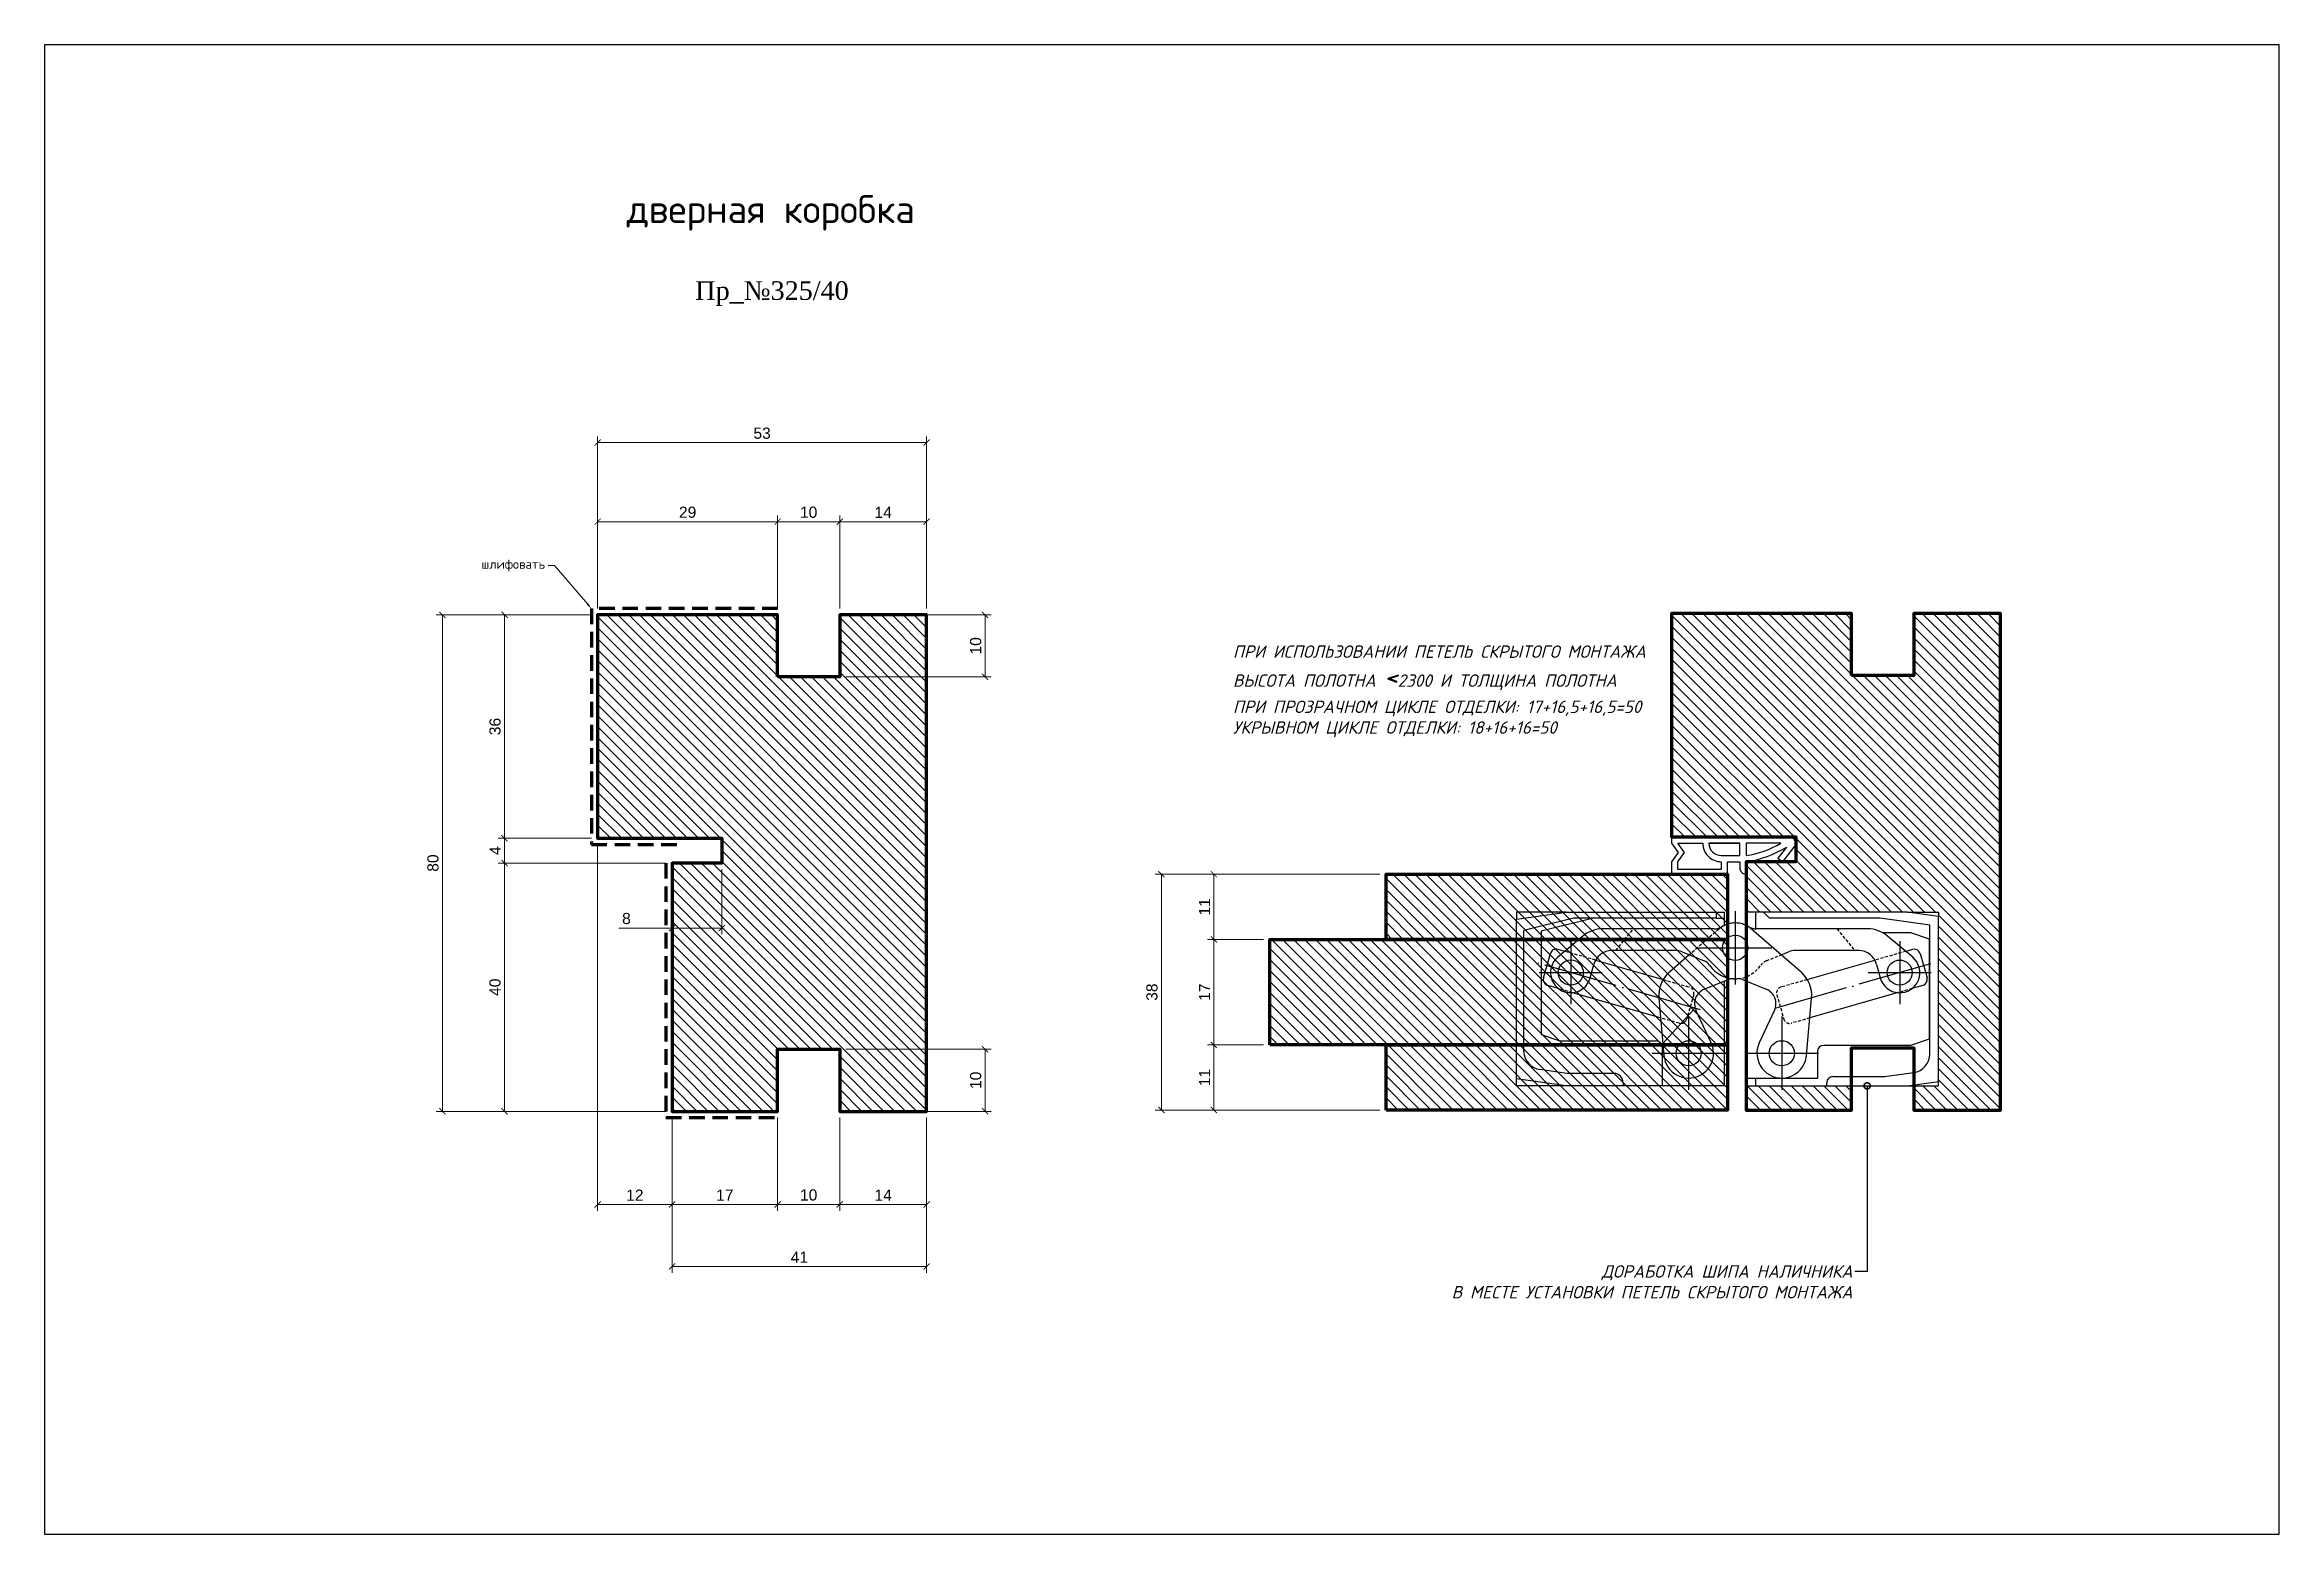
# Model space of a CAD drawing. Header units: millimetres. Extents: x 163 to 523, y -4743 to -4503.
import ezdxf
from ezdxf import colors
from ezdxf.entities.mleader import LeaderData, LeaderLine
from ezdxf.math import Vec2, Vec3

# ---------------------------------------------------------------- set-up
doc = ezdxf.new("R2010")
doc.units = ezdxf.units.MM
for name, pattern in [('DASHED', [0.75, 0.5, -0.25]), ('DOT_CENTER', [14, 12, -1, 0, -1]), ('HIDDEN', [0.375, 0.25, -0.125])]:
    doc.linetypes.add(name, pattern=pattern)
doc.layers.add('Outside panel', color=7, linetype='Continuous', lineweight=18, true_color=0x7f5e57)
for name, color, linetype, lineweight in [('дб ФУРНИТУРА', 1, 'Continuous', 30), ('линия 50', 1, 'Continuous', 100), ('петля скрытого монтажа Tectus TE340 3D', 1, 'Continuous', 30), ('служебный слой РАЗМЕРЫ', 7, 'Continuous', 9)]:
    doc.layers.add(name, color=color, linetype=linetype, lineweight=lineweight)
doc.layers.add('размеры в модели', color=7, linetype='Continuous')
doc.styles.add('ELECT', font='times.ttf')
doc.styles.get("Standard").update_dxf_attribs({"font": 'arial.ttf'})
doc.styles.add('ЕСКД', font='isocpeui.ttf', dxfattribs={"height": 3.5})
doc.styles.add('ЕСКД профили текст', font='isocpeur.ttf')
doc.styles.add('ЕСКД штамп_текст', font='isocpeur.ttf')
doc.dimstyles.new('M_1', dxfattribs={"dimtxt": 1.8, "dimasz": 1, "dimexe": 1, "dimexo": 1, "dimgap": 0.6, "dimtad": 1, "dimdec": 0, "dimdsep": 46, "dimtxsty": 'Standard', "dimblk": 'ARCHTICK', "dimcen": -5, "dimclrd": 7, "dimclre": 7, "dimclrt": 7, "dimadec": 0, "dimazin": 0, "dimtfac": 1, "dimtdec": 0, "dimtmove": 0, "dimatfit": 3, "dimfxl": 1, "dimtolj": 1, "dimtzin": 0, "dimlwd": 5, "dimlwe": 5, "dimarcsym": 0})
pattern_1 = [(135, (-310165.9075, 88331.6662), (-0.8838834765, -0.8838834765), [])]

# ---------------------------------------------------------------- blocks, each defined once
blk = doc.blocks.new('_DotSmall')
at = {"color": 0, "linetype": 'ByBlock', "lineweight": -3, "const_width": 0.5}
blk.add_lwpolyline([(-0.0625, 0, 1), (0.0625, 0, 1)], format="xyb", close=True, dxfattribs=at)
blk = doc.blocks.new('_ArchTick')
at = {"color": 0, "linetype": 'ByBlock', "const_width": 0.15}
blk.add_lwpolyline([(-0.5, -0.5), (0.5, 0.5)], dxfattribs=at)
blk = doc.blocks.new('*D22')
at = {"layer": 'Defpoints', "color": 0, "ltscale": 1000, "transparency": 16777216}
for p in [(351.78, -4663.83), (360.79, -4663.83), (379.52, -4674.33)]:
    blk.add_point(p, dxfattribs=at)
at = {"layer": 'размеры в модели', "color": 7, "lineweight": 5, "ltscale": 1000, "transparency": 16777216}
for p, q in [((359.79, -4663.83), (350.78, -4663.83)), ((351.78, -4674.33), (351.78, -4663.83)), ((378.52, -4674.33), (350.78, -4674.33))]:
    blk.add_line(p, q, dxfattribs=at)
for p, rotation in [((351.78, -4663.83), 90), ((351.78, -4674.33), 270)]:
    blk.add_blockref('_ArchTick', p, dxfattribs=dict(at, rotation=rotation))
at = {"layer": 'размеры в модели', "color": 7, "ltscale": 1000, "transparency": 16777216, "insert": (350.28, -4669.08), "char_height": 1.8, "attachment_point": 5, "rotation": 90}
blk.add_mtext('\\A1;11', dxfattribs=at)
blk = doc.blocks.new('*D21')
at = {"layer": 'Defpoints', "color": 0, "ltscale": 1000, "transparency": 16777216}
for p in [(379.52, -4636.33), (351.78, -4646.83), (360.79, -4646.83)]:
    blk.add_point(p, dxfattribs=at)
at = {"layer": 'размеры в модели', "color": 7, "lineweight": 5, "ltscale": 1000, "transparency": 16777216}
for p, q in [((378.52, -4636.33), (350.78, -4636.33)), ((351.78, -4636.33), (351.78, -4646.83)), ((359.79, -4646.83), (350.78, -4646.83))]:
    blk.add_line(p, q, dxfattribs=at)
for p, rotation in [((351.78, -4636.33), 90), ((351.78, -4646.83), 270)]:
    blk.add_blockref('_ArchTick', p, dxfattribs=dict(at, rotation=rotation))
at = {"layer": 'размеры в модели', "color": 7, "ltscale": 1000, "transparency": 16777216, "insert": (350.28, -4641.58), "char_height": 1.8, "attachment_point": 5, "rotation": 90}
blk.add_mtext('\\A1;11', dxfattribs=at)
blk = doc.blocks.new('*D20')
at = {"layer": 'Defpoints', "color": 0, "ltscale": 1000, "transparency": 16777216}
for p in [(360.79, -4646.83), (351.78, -4663.83), (360.79, -4663.83)]:
    blk.add_point(p, dxfattribs=at)
at = {"layer": 'размеры в модели', "color": 7, "lineweight": 5, "ltscale": 1000, "transparency": 16777216}
for p, q in [((359.79, -4646.83), (350.78, -4646.83)), ((351.78, -4646.83), (351.78, -4663.83)), ((359.79, -4663.83), (350.78, -4663.83))]:
    blk.add_line(p, q, dxfattribs=at)
for p, rotation in [((351.78, -4646.83), 90), ((351.78, -4663.83), 270)]:
    blk.add_blockref('_ArchTick', p, dxfattribs=dict(at, rotation=rotation))
at = {"layer": 'размеры в модели', "color": 7, "ltscale": 1000, "transparency": 16777216, "insert": (350.28, -4655.33), "char_height": 1.8, "attachment_point": 5, "rotation": 90}
blk.add_mtext('\\A1;17', dxfattribs=at)
blk = doc.blocks.new('*D19')
at = {"layer": 'Defpoints', "color": 0, "ltscale": 1000, "transparency": 16777216}
for p in [(379.52, -4636.33), (343.33, -4674.33), (379.52, -4674.33)]:
    blk.add_point(p, dxfattribs=at)
at = {"layer": 'размеры в модели', "color": 7, "lineweight": 5, "ltscale": 1000, "transparency": 16777216}
for p, q in [((378.52, -4636.33), (342.33, -4636.33)), ((343.33, -4636.33), (343.33, -4674.33)), ((378.52, -4674.33), (342.33, -4674.33))]:
    blk.add_line(p, q, dxfattribs=at)
for p, rotation in [((343.33, -4636.33), 90), ((343.33, -4674.33), 270)]:
    blk.add_blockref('_ArchTick', p, dxfattribs=dict(at, rotation=rotation))
at = {"layer": 'размеры в модели', "color": 7, "ltscale": 1000, "transparency": 16777216, "insert": (341.81, -4655.33), "char_height": 1.8, "attachment_point": 5, "rotation": 90}
blk.add_mtext('\\A1;38', dxfattribs=at)
blk = doc.blocks.new('*D17')
at = {"layer": 'Defpoints', "color": 0, "ltscale": 1000, "transparency": 16777216}
for p in [(281.5, -4674.54), (291.5, -4674.54), (281.5, -4689.54)]:
    blk.add_point(p, dxfattribs=at)
at = {"layer": 'размеры в модели', "color": 7, "lineweight": 5, "ltscale": 1000, "transparency": 16777216}
for p, q in [((281.5, -4675.54), (281.5, -4690.54)), ((291.5, -4675.54), (291.5, -4690.54)), ((291.5, -4689.54), (281.5, -4689.54))]:
    blk.add_line(p, q, dxfattribs=at)
at = {"layer": 'размеры в модели', "color": 7, "lineweight": 5, "ltscale": 1000, "transparency": 16777216, "rotation": 180}
blk.add_blockref('_ArchTick', (281.5, -4689.54), dxfattribs=at)
at = {"layer": 'размеры в модели', "color": 7, "lineweight": 5, "ltscale": 1000, "transparency": 16777216}
blk.add_blockref('_ArchTick', (291.5, -4689.54), dxfattribs=at)
at = {"layer": 'размеры в модели', "color": 7, "ltscale": 1000, "transparency": 16777216, "insert": (286.5, -4688.02), "char_height": 1.8, "attachment_point": 5}
blk.add_mtext('\\A1;10', dxfattribs=at)
blk = doc.blocks.new('*D16')
at = {"layer": 'Defpoints', "color": 0, "ltscale": 1000, "transparency": 16777216}
for p in [(281.5, -4579.54), (281.5, -4594.54), (291.5, -4594.54)]:
    blk.add_point(p, dxfattribs=at)
at = {"layer": 'размеры в модели', "color": 7, "lineweight": 5, "ltscale": 1000, "transparency": 16777216}
for p, q in [((281.5, -4593.54), (281.5, -4578.54)), ((291.5, -4593.54), (291.5, -4578.54)), ((291.5, -4579.54), (281.5, -4579.54))]:
    blk.add_line(p, q, dxfattribs=at)
at = {"layer": 'размеры в модели', "color": 7, "lineweight": 5, "ltscale": 1000, "transparency": 16777216, "rotation": 180}
blk.add_blockref('_ArchTick', (281.5, -4579.54), dxfattribs=at)
at = {"layer": 'размеры в модели', "color": 7, "lineweight": 5, "ltscale": 1000, "transparency": 16777216}
blk.add_blockref('_ArchTick', (291.5, -4579.54), dxfattribs=at)
at = {"layer": 'размеры в модели', "color": 7, "ltscale": 1000, "transparency": 16777216, "insert": (286.5, -4578.02), "char_height": 1.8, "attachment_point": 5}
blk.add_mtext('\\A1;10', dxfattribs=at)
blk = doc.blocks.new('*D15')
at = {"layer": 'Defpoints', "color": 0, "ltscale": 1000, "transparency": 16777216}
for p in [(291.5, -4664.54), (291.5, -4674.54), (314.92, -4674.54)]:
    blk.add_point(p, dxfattribs=at)
at = {"layer": 'размеры в модели', "color": 7, "lineweight": 5, "ltscale": 1000, "transparency": 16777216}
for p, q in [((292.5, -4664.54), (315.92, -4664.54)), ((314.92, -4664.54), (314.92, -4674.54)), ((292.5, -4674.54), (315.92, -4674.54))]:
    blk.add_line(p, q, dxfattribs=at)
for p, rotation in [((314.92, -4664.54), 90), ((314.92, -4674.54), 270)]:
    blk.add_blockref('_ArchTick', p, dxfattribs=dict(at, rotation=rotation))
at = {"layer": 'размеры в модели', "color": 7, "ltscale": 1000, "transparency": 16777216, "insert": (313.41, -4669.54), "char_height": 1.8, "attachment_point": 5, "rotation": 90}
blk.add_mtext('\\A1;10', dxfattribs=at)
blk = doc.blocks.new('*D14')
at = {"layer": 'Defpoints', "color": 0, "ltscale": 1000, "transparency": 16777216}
for p in [(291.5, -4594.54), (291.5, -4604.54), (314.92, -4604.54)]:
    blk.add_point(p, dxfattribs=at)
at = {"layer": 'размеры в модели', "color": 7, "lineweight": 5, "ltscale": 1000, "transparency": 16777216}
for p, q in [((292.5, -4594.54), (315.92, -4594.54)), ((314.92, -4594.54), (314.92, -4604.54)), ((292.5, -4604.54), (315.92, -4604.54))]:
    blk.add_line(p, q, dxfattribs=at)
for p, rotation in [((314.92, -4594.54), 90), ((314.92, -4604.54), 270)]:
    blk.add_blockref('_ArchTick', p, dxfattribs=dict(at, rotation=rotation))
at = {"layer": 'размеры в модели', "color": 7, "ltscale": 1000, "transparency": 16777216, "insert": (313.41, -4599.54), "char_height": 1.8, "attachment_point": 5, "rotation": 90}
blk.add_mtext('\\A1;10', dxfattribs=at)
blk = doc.blocks.new('*D13')
at = {"layer": 'Defpoints', "color": 0, "ltscale": 1000, "transparency": 16777216}
for p in [(252.5, -4594.54), (227.5, -4674.54), (264.5, -4674.54)]:
    blk.add_point(p, dxfattribs=at)
at = {"layer": 'размеры в модели', "color": 7, "lineweight": 5, "ltscale": 1000, "transparency": 16777216}
for p, q in [((251.5, -4594.54), (226.5, -4594.54)), ((227.5, -4594.54), (227.5, -4674.54)), ((263.5, -4674.54), (226.5, -4674.54))]:
    blk.add_line(p, q, dxfattribs=at)
for p, rotation in [((227.5, -4594.54), 90), ((227.5, -4674.54), 270)]:
    blk.add_blockref('_ArchTick', p, dxfattribs=dict(at, rotation=rotation))
at = {"layer": 'размеры в модели', "color": 7, "ltscale": 1000, "transparency": 16777216, "insert": (225.98, -4634.54), "char_height": 1.8, "attachment_point": 5, "rotation": 90}
blk.add_mtext('\\A1;80', dxfattribs=at)
blk = doc.blocks.new('*D12')
at = {"layer": 'Defpoints', "color": 0, "ltscale": 1000, "transparency": 16777216}
for p in [(252.5, -4594.54), (237.5, -4630.54), (252.5, -4630.54)]:
    blk.add_point(p, dxfattribs=at)
at = {"layer": 'размеры в модели', "color": 7, "lineweight": 5, "ltscale": 1000, "transparency": 16777216}
for p, q in [((251.5, -4594.54), (236.5, -4594.54)), ((237.5, -4594.54), (237.5, -4630.54)), ((251.5, -4630.54), (236.5, -4630.54))]:
    blk.add_line(p, q, dxfattribs=at)
for p, rotation in [((237.5, -4594.54), 90), ((237.5, -4630.54), 270)]:
    blk.add_blockref('_ArchTick', p, dxfattribs=dict(at, rotation=rotation))
at = {"layer": 'размеры в модели', "color": 7, "ltscale": 1000, "transparency": 16777216, "insert": (235.98, -4612.54), "char_height": 1.8, "attachment_point": 5, "rotation": 90}
blk.add_mtext('\\A1;36', dxfattribs=at)
blk = doc.blocks.new('*D10')
at = {"layer": 'Defpoints', "color": 0, "ltscale": 1000, "transparency": 16777216}
for p in [(264.5, -4634.54), (237.5, -4674.54), (264.5, -4674.54)]:
    blk.add_point(p, dxfattribs=at)
at = {"layer": 'размеры в модели', "color": 7, "lineweight": 5, "ltscale": 1000, "transparency": 16777216}
for p, q in [((263.5, -4634.54), (236.5, -4634.54)), ((237.5, -4634.54), (237.5, -4674.54)), ((263.5, -4674.54), (236.5, -4674.54))]:
    blk.add_line(p, q, dxfattribs=at)
for p, rotation in [((237.5, -4634.54), 90), ((237.5, -4674.54), 270)]:
    blk.add_blockref('_ArchTick', p, dxfattribs=dict(at, rotation=rotation))
at = {"layer": 'размеры в модели', "color": 7, "ltscale": 1000, "transparency": 16777216, "insert": (235.98, -4654.54), "char_height": 1.8, "attachment_point": 5, "rotation": 90}
blk.add_mtext('\\A1;40', dxfattribs=at)
blk = doc.blocks.new('*D8')
at = {"layer": 'Defpoints', "color": 0, "ltscale": 1000, "transparency": 16777216}
for p in [(264.5, -4634.54), (272.5, -4634.54), (272.5, -4645)]:
    blk.add_point(p, dxfattribs=at)
at = {"layer": 'размеры в модели', "color": 7, "lineweight": 5, "ltscale": 1000, "transparency": 16777216}
for p, q in [((264.5, -4635.54), (264.5, -4646)), ((272.5, -4635.54), (272.5, -4646)), ((264.5, -4645), (255.94, -4645)), ((272.5, -4645), (264.5, -4645))]:
    blk.add_line(p, q, dxfattribs=at)
at = {"layer": 'размеры в модели', "color": 7, "lineweight": 5, "ltscale": 1000, "transparency": 16777216, "rotation": 180}
blk.add_blockref('_ArchTick', (264.5, -4645), dxfattribs=at)
at = {"layer": 'размеры в модели', "color": 7, "lineweight": 5, "ltscale": 1000, "transparency": 16777216}
blk.add_blockref('_ArchTick', (272.5, -4645), dxfattribs=at)
at = {"layer": 'размеры в модели', "color": 7, "ltscale": 1000, "transparency": 16777216, "insert": (257.14, -4643.48), "char_height": 1.8, "attachment_point": 5}
blk.add_mtext('\\A1;8', dxfattribs=at)
blk = doc.blocks.new('*D7')
at = {"layer": 'Defpoints', "color": 0, "ltscale": 1000, "transparency": 16777216}
for p in [(264.5, -4674.54), (305.5, -4674.54), (264.5, -4699.54)]:
    blk.add_point(p, dxfattribs=at)
at = {"layer": 'размеры в модели', "color": 7, "lineweight": 5, "ltscale": 1000, "transparency": 16777216}
for p, q in [((264.5, -4675.54), (264.5, -4700.54)), ((305.5, -4675.54), (305.5, -4700.54)), ((305.5, -4699.54), (264.5, -4699.54))]:
    blk.add_line(p, q, dxfattribs=at)
at = {"layer": 'размеры в модели', "color": 7, "lineweight": 5, "ltscale": 1000, "transparency": 16777216, "rotation": 180}
blk.add_blockref('_ArchTick', (264.5, -4699.54), dxfattribs=at)
at = {"layer": 'размеры в модели', "color": 7, "lineweight": 5, "ltscale": 1000, "transparency": 16777216}
blk.add_blockref('_ArchTick', (305.5, -4699.54), dxfattribs=at)
at = {"layer": 'размеры в модели', "color": 7, "ltscale": 1000, "transparency": 16777216, "insert": (285, -4698.04), "char_height": 1.8, "attachment_point": 5}
blk.add_mtext('\\A1;41', dxfattribs=at)
blk = doc.blocks.new('*D6')
at = {"layer": 'Defpoints', "color": 0, "ltscale": 1000, "transparency": 16777216}
for p in [(291.5, -4579.54), (291.5, -4594.54), (305.5, -4594.54)]:
    blk.add_point(p, dxfattribs=at)
at = {"layer": 'размеры в модели', "color": 7, "lineweight": 5, "ltscale": 1000, "transparency": 16777216}
for p, q in [((291.5, -4593.54), (291.5, -4578.54)), ((305.5, -4593.54), (305.5, -4578.54)), ((305.5, -4579.54), (291.5, -4579.54))]:
    blk.add_line(p, q, dxfattribs=at)
at = {"layer": 'размеры в модели', "color": 7, "lineweight": 5, "ltscale": 1000, "transparency": 16777216, "rotation": 180}
blk.add_blockref('_ArchTick', (291.5, -4579.54), dxfattribs=at)
at = {"layer": 'размеры в модели', "color": 7, "lineweight": 5, "ltscale": 1000, "transparency": 16777216}
blk.add_blockref('_ArchTick', (305.5, -4579.54), dxfattribs=at)
at = {"layer": 'размеры в модели', "color": 7, "ltscale": 1000, "transparency": 16777216, "insert": (298.5, -4578.04), "char_height": 1.8, "attachment_point": 5}
blk.add_mtext('\\A1;14', dxfattribs=at)
blk = doc.blocks.new('*D5')
at = {"layer": 'Defpoints', "color": 0, "ltscale": 1000, "transparency": 16777216}
for p in [(252.5, -4579.54), (252.5, -4594.54), (281.5, -4594.54)]:
    blk.add_point(p, dxfattribs=at)
at = {"layer": 'размеры в модели', "color": 7, "lineweight": 5, "ltscale": 1000, "transparency": 16777216}
for p, q in [((252.5, -4593.54), (252.5, -4578.54)), ((281.5, -4593.54), (281.5, -4578.54)), ((281.5, -4579.54), (252.5, -4579.54))]:
    blk.add_line(p, q, dxfattribs=at)
at = {"layer": 'размеры в модели', "color": 7, "lineweight": 5, "ltscale": 1000, "transparency": 16777216, "rotation": 180}
blk.add_blockref('_ArchTick', (252.5, -4579.54), dxfattribs=at)
at = {"layer": 'размеры в модели', "color": 7, "lineweight": 5, "ltscale": 1000, "transparency": 16777216}
blk.add_blockref('_ArchTick', (281.5, -4579.54), dxfattribs=at)
at = {"layer": 'размеры в модели', "color": 7, "ltscale": 1000, "transparency": 16777216, "insert": (267, -4578.02), "char_height": 1.8, "attachment_point": 5}
blk.add_mtext('\\A1;29', dxfattribs=at)
blk = doc.blocks.new('*D4')
at = {"layer": 'Defpoints', "color": 0, "ltscale": 1000, "transparency": 16777216}
for p in [(291.5, -4674.54), (305.5, -4674.54), (291.5, -4689.54)]:
    blk.add_point(p, dxfattribs=at)
at = {"layer": 'размеры в модели', "color": 7, "lineweight": 5, "ltscale": 1000, "transparency": 16777216}
for p, q in [((291.5, -4675.54), (291.5, -4690.54)), ((305.5, -4675.54), (305.5, -4690.54)), ((305.5, -4689.54), (291.5, -4689.54))]:
    blk.add_line(p, q, dxfattribs=at)
at = {"layer": 'размеры в модели', "color": 7, "lineweight": 5, "ltscale": 1000, "transparency": 16777216, "rotation": 180}
blk.add_blockref('_ArchTick', (291.5, -4689.54), dxfattribs=at)
at = {"layer": 'размеры в модели', "color": 7, "lineweight": 5, "ltscale": 1000, "transparency": 16777216}
blk.add_blockref('_ArchTick', (305.5, -4689.54), dxfattribs=at)
at = {"layer": 'размеры в модели', "color": 7, "ltscale": 1000, "transparency": 16777216, "insert": (298.5, -4688.04), "char_height": 1.8, "attachment_point": 5}
blk.add_mtext('\\A1;14', dxfattribs=at)
blk = doc.blocks.new('*D3')
at = {"layer": 'Defpoints', "color": 0, "ltscale": 1000, "transparency": 16777216}
for p in [(264.5, -4674.54), (281.5, -4674.54), (264.5, -4689.54)]:
    blk.add_point(p, dxfattribs=at)
at = {"layer": 'размеры в модели', "color": 7, "lineweight": 5, "ltscale": 1000, "transparency": 16777216}
for p, q in [((264.5, -4675.54), (264.5, -4690.54)), ((281.5, -4675.54), (281.5, -4690.54)), ((281.5, -4689.54), (264.5, -4689.54))]:
    blk.add_line(p, q, dxfattribs=at)
at = {"layer": 'размеры в модели', "color": 7, "lineweight": 5, "ltscale": 1000, "transparency": 16777216, "rotation": 180}
blk.add_blockref('_ArchTick', (264.5, -4689.54), dxfattribs=at)
at = {"layer": 'размеры в модели', "color": 7, "lineweight": 5, "ltscale": 1000, "transparency": 16777216}
blk.add_blockref('_ArchTick', (281.5, -4689.54), dxfattribs=at)
at = {"layer": 'размеры в модели', "color": 7, "ltscale": 1000, "transparency": 16777216, "insert": (273, -4688.04), "char_height": 1.8, "attachment_point": 5}
blk.add_mtext('\\A1;17', dxfattribs=at)
blk = doc.blocks.new('уплотнитель дверной')
at = {"layer": 'дб ФУРНИТУРА'}
for points in [[(11, -4), (11, -5.02, 0.414214), (12, -6.02), (12, -4, 0.106843), (18.5, -1.62), (17.13, -3.39), (17.92, -4), (19.7, -1.71, 0.668179), (19, 0), (0, 0), (0, -1), (1.08, -2.5), (0, -4), (0, -6), (9, -6), (9, -4), (11, -4)], [(1, -4), (2.08, -2.5), (1, -1), (5.01, -1, 0.414214), (8, -3.99), (8, -5.26), (1, -5.26), (1, -4)], [(17.6, -1), (12, -1), (12, -2.99, 0.097502), (17.6, -1, -2.100397)]]:
    blk.add_lwpolyline(points, format="xyb", dxfattribs=at)
blk.add_lwpolyline([(6.01, -1, 0.414214), (8, -2.99), (11, -2.99), (11, -1)], format="xyb", close=True, dxfattribs=at)
blk.add_lwpolyline([(6.01, -1), (11, -1)], dxfattribs=at)

msp = doc.modelspace()

# ---------------------------------------------------------------- hatches: boundary and pattern name
at = {"layer": 'Outside panel', "ltscale": 1000}
h = msp.add_hatch(dxfattribs=at)
h.set_pattern_fill('ANSI31', color=256, scale=10, angle=90)
h.set_pattern_definition(pattern_1)
h.paths.add_polyline_path([(252.5, -4594.54), (281.5, -4594.54), (281.5, -4604.54), (290.5, -4604.54), (291.5, -4604.54), (291.5, -4594.54), (305.5, -4594.54), (305.5, -4674.54), (291.5, -4674.54), (291.5, -4664.54), (281.5, -4664.54), (281.5, -4674.54), (264.5, -4674.54), (264.5, -4634.54), (272.5, -4634.54), (272.5, -4630.54), (252.5, -4630.54)])
h = msp.add_hatch(dxfattribs=at)
h.set_pattern_fill('ANSI31', color=256, scale=10, angle=90)
h.set_pattern_definition(pattern_1)
h.paths.add_polyline_path([(478.52, -4594.33), (464.52, -4594.33), (464.52, -4604.33), (454.52, -4604.33), (454.52, -4594.33), (425.52, -4594.33), (425.52, -4630.33), (444.52, -4630.33), (445.52, -4630.33), (445.52, -4634.33), (437.52, -4634.33), (437.52, -4642.43), (440.3, -4642.43), (463.52, -4642.43), (463.52, -4642.43), (468.52, -4642.43), (468.52, -4643.16), (468.52, -4669.73), (468.52, -4670.43), (464.52, -4670.43), (464.52, -4674.33), (478.52, -4674.33)])
h.paths.add_polyline_path([(454.52, -4670.43), (450.52, -4670.43), (437.52, -4670.43), (437.52, -4674.33), (454.52, -4674.33)], flags=17)
h = msp.add_hatch(dxfattribs=at)
h.set_pattern_fill('ANSI31', color=256, scale=10, angle=90)
h.set_pattern_definition(pattern_1)
h.paths.add_polyline_path([(434.52, -4636.33), (379.52, -4636.33), (379.52, -4646.83), (434.52, -4646.83)])
h = msp.add_hatch(dxfattribs=at)
h.set_pattern_fill('ANSI31', color=256, scale=10, angle=90)
h.set_pattern_definition(pattern_1)
h.paths.add_polyline_path([(434.52, -4646.83), (360.79, -4646.83), (360.79, -4663.83), (434.52, -4663.83)])
h = msp.add_hatch(dxfattribs=at)
h.set_pattern_fill('ANSI31', color=256, scale=10, angle=90)
h.set_pattern_definition(pattern_1)
h.paths.add_polyline_path([(434.52, -4663.83), (379.52, -4663.83), (379.52, -4674.33), (434.52, -4674.33)])

# ---------------------------------------------------------------- linework, layer by layer
at = {"color": 6, "ltscale": 1000}
msp.add_lwpolyline([(163.42, -4742.68), (523.42, -4742.68), (523.42, -4502.68), (163.42, -4502.68)], close=True, dxfattribs=at)
at = {"layer": 'линия 50', "color": 1, "linetype": 'HIDDEN', "ltscale": 10, "true_color": 0xff0909}
for points in [[(281.5, -4593.54), (251.5, -4593.54), (251.5, -4631.54), (265.5, -4631.54)], [(263.5, -4634.54), (263.5, -4675.54), (281.5, -4675.54)]]:
    msp.add_lwpolyline(points, dxfattribs=at)
at = {"layer": 'линия 50', "color": 7}
for points in [[(281.5, -4604.54), (281.5, -4594.54), (252.5, -4594.54), (252.5, -4594.54), (252.5, -4594.54), (252.5, -4630.54), (272.5, -4630.54), (272.5, -4634.54), (264.5, -4634.54), (264.5, -4674.54), (281.5, -4674.54), (281.5, -4664.54), (291.5, -4664.54), (291.5, -4674.54), (291.5, -4674.54), (305.5, -4674.54), (305.5, -4594.54), (302.5, -4594.54), (302.5, -4594.54), (291.5, -4594.54), (291.5, -4604.54), (281.5, -4604.54)], [(454.52, -4604.33), (454.52, -4594.33), (425.52, -4594.33), (425.52, -4594.33), (425.52, -4594.33), (425.52, -4630.33), (445.52, -4630.33), (445.52, -4634.33), (437.52, -4634.33), (437.52, -4674.33), (454.52, -4674.33), (454.52, -4664.33), (464.52, -4664.33), (464.52, -4674.33), (464.52, -4674.33), (478.52, -4674.33), (478.52, -4594.33), (478.52, -4594.33), (478.52, -4594.33), (464.52, -4594.33), (464.52, -4604.33), (454.52, -4604.33)]]:
    msp.add_lwpolyline(points, dxfattribs=at)
for points in [[(379.52, -4646.83), (379.52, -4636.33), (434.52, -4636.33), (434.52, -4646.83)], [(360.79, -4663.83), (360.79, -4646.83), (434.52, -4646.83), (434.52, -4663.83)], [(379.52, -4674.33), (379.52, -4663.83), (434.52, -4663.83), (434.52, -4674.33)]]:
    msp.add_lwpolyline(points, close=True, dxfattribs=at)
at = {"layer": 'петля скрытого монтажа Tectus TE340 3D', "linetype": 'Continuous'}
for p, q in [((408.52, -4642.43), (400.52, -4642.43)), ((400.52, -4642.43), (400.52, -4643.56)), ((400.52, -4643.56), (408.52, -4642.43)), ((400.52, -4669.31), (400.52, -4643.56)), ((409.72, -4643.43), (401.72, -4645.41)), ((412.92, -4643.43), (404.52, -4645.53)), ((408.52, -4642.43), (432.72, -4642.43)), ((432.72, -4643.43), (409.72, -4643.43)), ((432.72, -4642.43), (432.72, -4643.43)), ((432.72, -4642.43), (434.02, -4642.43)), ((432.72, -4643.43), (434.02, -4643.43)), ((434.02, -4643.43), (434.02, -4642.43)), ((434.02, -4644.6), (434.02, -4643.43)), ((440.3, -4642.43), (437.52, -4642.43)), ((437.52, -4642.43), (437.52, -4644.58)), ((439.02, -4642.43), (439.02, -4645.13)), ((440.3, -4642.43), (441.27, -4643.43)), ((463.52, -4642.43), (440.3, -4642.43)), ((459.12, -4643.43), (441.27, -4643.43)), ((467.12, -4644.56), (459.12, -4643.43)), ((468.52, -4643.16), (463.52, -4642.43)), ((463.52, -4642.43), (463.52, -4642.43)), ((463.52, -4642.43), (468.52, -4642.43)), ((468.52, -4642.43), (468.52, -4643.16)), ((468.52, -4669.73), (468.52, -4643.16)), ((401.72, -4664.93), (401.72, -4645.41)), ((404.52, -4645.53), (404.52, -4662.18)), ((411.23, -4646.3), (407.19, -4649.69)), ((432.39, -4645.13), (414.44, -4645.13)), ((446.37, -4652.09), (438.4, -4645.16)), ((457.11, -4645.13), (439.16, -4645.13)), ((459.46, -4645.73), (464.02, -4645.73)), ((464.36, -4649.69), (460.32, -4646.3)), ((464.02, -4645.73), (467.02, -4646.73)), ((467.02, -4646.73), (467.02, -4662.93)), ((467.12, -4665.31), (467.12, -4644.56)), ((404.88, -4653.03), (405.99, -4649.13)), ((408.3, -4648.76), (407.23, -4648.45)), ((412.41, -4653.02), (412.99, -4650.86)), ((413.27, -4650.18), (424.16, -4653.31)), ((426.08, -4648.63), (415.89, -4648.63)), ((428.37, -4649.32), (425.18, -4652.09)), ((427.2, -4648.85), (430.75, -4650.28)), ((443.18, -4649.32), (444.34, -4648.85)), ((455.66, -4648.63), (445.47, -4648.63)), ((447.38, -4653.31), (458.28, -4650.18)), ((458.55, -4650.86), (459.14, -4653.02)), ((464.32, -4648.45), (463.25, -4648.76)), ((465.55, -4649.13), (466.67, -4653.03)), ((407.3, -4654.76), (405.56, -4654.26)), ((430.78, -4654.87), (434.63, -4653.32)), ((434.02, -4670.43), (434.02, -4653.56)), ((436.92, -4653.32), (440.77, -4654.87)), ((437.52, -4669.23), (437.52, -4653.56)), ((465.99, -4654.26), (464.25, -4654.76)), ((423.76, -4659.49), (409.58, -4655.42)), ((423.48, -4656.3), (424.29, -4665.53)), ((429.3, -4657.84), (424.12, -4663.59)), ((431.9, -4663.49), (429.45, -4658.24)), ((442.1, -4658.24), (439.65, -4663.49)), ((447.26, -4665.53), (448.07, -4656.3)), ((462.02, -4655.4), (447.79, -4659.49)), ((428.09, -4659.18), (427.96, -4659.65)), ((404.52, -4662.18), (407.52, -4663.18)), ((407.52, -4663.18), (423.02, -4663.18)), ((424.02, -4664.18), (424.02, -4670.43)), ((424.29, -4665.53), (424.46, -4666.38)), ((447.09, -4666.38), (447.26, -4665.53)), ((449.02, -4664.93), (449.02, -4669.23)), ((464.02, -4663.93), (450.02, -4663.93)), ((467.02, -4662.93), (464.02, -4663.93)), ((408.67, -4668.43), (404.32, -4667.81)), ((416.22, -4668.43), (408.67, -4668.43)), ((451.52, -4668.93), (459.82, -4668.93)), ((459.82, -4668.93), (464.54, -4668.28)), ((400.52, -4670.43), (400.52, -4669.31)), ((408.52, -4670.43), (400.52, -4669.31)), ((408.52, -4670.43), (400.52, -4670.43)), ((417.72, -4670.43), (408.52, -4670.43)), ((417.72, -4669.93), (417.72, -4670.43)), ((424.02, -4670.43), (417.72, -4670.43)), ((434.02, -4670.43), (424.02, -4670.43)), ((437.52, -4670.43), (437.52, -4669.23)), ((449.02, -4669.23), (437.52, -4669.23)), ((437.52, -4670.43), (450.52, -4670.43)), ((439.02, -4669.23), (439.02, -4670.43)), ((450.52, -4670.43), (450.52, -4669.93)), ((450.52, -4670.43), (463.52, -4670.43)), ((463.52, -4670.43), (468.52, -4669.73)), ((463.52, -4670.43), (468.52, -4670.43)), ((468.52, -4670.43), (468.52, -4669.73))]:
    msp.add_line(p, q, dxfattribs=at)
at = {"layer": 'петля скрытого монтажа Tectus TE340 3D', "linetype": 'DOT_CENTER'}
for p, q in [((435.77, -4642.28), (435.77, -4654.08)), ((409.27, -4647.11), (409.27, -4657.26)), ((462.27, -4647.11), (462.27, -4657.26)), ((430.16, -4658.18), (403.85, -4650.62)), ((429.87, -4648.18), (441.67, -4648.18)), ((467.22, -4650.76), (441.16, -4658.24)), ((404.2, -4652.18), (414.35, -4652.18)), ((457.2, -4652.18), (467.35, -4652.18)), ((428.27, -4659.28), (428.27, -4671.08)), ((443.27, -4659.28), (443.27, -4671.08)), ((422.37, -4665.18), (434.17, -4665.18)), ((437.37, -4665.18), (449.17, -4665.18))]:
    msp.add_line(p, q, dxfattribs=at)
at = {"layer": 'петля скрытого монтажа Tectus TE340 3D', "linetype": 'DASHED'}
for p, q in [((416.54, -4648.63), (419.37, -4645.13)), ((433.15, -4645.16), (428.37, -4649.32)), ((452.17, -4645.13), (455.01, -4648.63)), ((413.27, -4650.18), (408.3, -4648.76)), ((440.8, -4650.28), (443.18, -4649.32)), ((463.25, -4648.76), (458.28, -4650.18)), ((409.58, -4655.42), (407.3, -4654.76)), ((424.16, -4653.31), (428.39, -4654.52)), ((447.38, -4653.31), (443.16, -4654.52)), ((464.25, -4654.76), (462.02, -4655.4)), ((429.08, -4655.76), (428.09, -4659.18)), ((442.47, -4655.76), (443.59, -4659.65)), ((426.72, -4660.34), (423.76, -4659.49)), ((447.79, -4659.49), (444.83, -4660.34))]:
    msp.add_line(p, q, dxfattribs=at)
at = {"layer": 'петля скрытого монтажа Tectus TE340 3D', "linetype": 'Continuous'}
for centre, radius in [((435.77, -4648.18), 2.03), ((409.27, -4652.18), 2.03), ((462.27, -4652.18), 2.02), ((428.27, -4665.18), 2.02), ((443.27, -4665.18), 2.03)]:
    msp.add_circle(centre, radius, dxfattribs=at)
for centre, radius, start, end in [((414.44, -4650.13), 5, 90, 129.9999), ((432.39, -4642.63), 2.5, 270, 301.3677), ((435.77, -4648.18), 4, 49, 121.3674), ((435.77, -4648.18), 4, 58.6326, 116.3087), ((439.16, -4642.63), 2.5, 238.6323, 270), ((457.11, -4650.13), 5, 50.0001, 90), ((406.95, -4649.41), 1, 73.9866, 163.9866), ((409.27, -4652.18), 3.25, 129.9774, 345), ((415.89, -4651.63), 3, 90, 165.0001), ((426.08, -4651.63), 3, 68, 89.9999), ((430, -4652.14), 2, 34.3945, 68.0002), ((435.77, -4648.18), 5, 214.3945, 273.2712), ((445.47, -4651.63), 3, 90.0001, 112), ((455.66, -4651.63), 3, 14.9999, 90), ((462.27, -4652.18), 3.25, 195, 50.0226), ((464.59, -4649.41), 1, 16.0134, 106.0134), ((405.84, -4653.3), 1, 163.9866, 253.9866), ((428.46, -4655.86), 5, 131.0001, 185), ((435.38, -4655.17), 2, 86.7288, 112), ((436.17, -4655.17), 2, 68, 93.2712), ((443.09, -4655.86), 5, 355, 48.9999), ((465.71, -4653.3), 1, 286.0134, 16.0134), ((431.72, -4657.19), 2.5, 111.9998, 205), ((439.83, -4657.19), 2.5, 335, 68.0002), ((427, -4659.37), 1, 271.2124, 343.9866), ((404.72, -4664.83), 3, 181.9678, 262.3472), ((423.02, -4664.18), 1, 0, 90), ((428.27, -4665.18), 4, 197.5, 25), ((443.27, -4665.18), 4, 155, 342.5), ((450.02, -4664.93), 1, 90, 180), ((464.12, -4665.31), 3, 277.8739, 0), ((416.22, -4669.93), 1.5, 360, 90), ((451.52, -4669.93), 1, 90, 180)]:
    msp.add_arc(centre, radius, start, end, dxfattribs=at)
at = {"layer": 'петля скрытого монтажа Tectus TE340 3D', "linetype": 'DASHED'}
for centre, radius, start, end in [((435.77, -4648.18), 4, 116.3087, 131), ((435.77, -4648.18), 5, 266.7288, 325.6055), ((441.55, -4652.14), 2, 111.9998, 145.6055), ((428.11, -4655.48), 1, 343.9866, 73.9866), ((443.43, -4655.48), 1, 106.0134, 196.0134), ((427, -4659.37), 1, 253.9866, 271.2124), ((444.55, -4659.37), 1, 196.0134, 286.0134)]:
    msp.add_arc(centre, radius, start, end, dxfattribs=at)

# ---------------------------------------------------------------- block references
at = {"layer": 'дб ФУРНИТУРА'}
msp.add_blockref('уплотнитель дверной', (425.52, -4630.33), dxfattribs=at)

# ---------------------------------------------------------------- texts
at = {"color": 7, "ltscale": 1000, "style": 'ELECT'}
msp.add_text('Пр_№325/40', height=3, dxfattribs=at).set_placement((268.24, -4543.8))
at = {"color": 7, "ltscale": 1000, "insert": (354.85, -4599.47), "char_height": 2, "attachment_point": 1, "style": 'ELECT'}
msp.add_mtext_dynamic_manual_height_columns('{\\fISOCPEUR|b0|i1|c204|p34;ПРИ ИСПОЛЬЗОВАНИИ ПЕТЕЛЬ СКРЫТОГО МОНТАЖА\\PВЫСОТА ПОЛОТНА \\H1.66667x;<\\H0.6x;2300 И ТОЛЩИНА ПОЛОТНА\\PПРИ ПРОЗРАЧНОМ ЦИКЛЕ ОТДЕЛКИ: 17+16,5+16,5=50\\PУКРЫВНОМ ЦИКЛЕ ОТДЕЛКИ: 18+16+16=50}', width=143.9679, gutter_width=15, heights=[0], dxfattribs=at)
at = {"layer": 'служебный слой РАЗМЕРЫ', "insert": (257.16, -4526.92), "char_height": 4.5, "attachment_point": 1, "style": 'ЕСКД штамп_текст'}
msp.add_mtext_dynamic_manual_height_columns('{\\fISOCPEUR|b1|i0|c204|p34;дверная коробка}', width=68.5328, gutter_width=15, heights=[0], dxfattribs=at)

# ---------------------------------------------------------------- dimensions: what is measured, and where the dimension line sits
at = {"layer": 'размеры в модели', "color": 5, "ltscale": 1000}
for base, p1, p2 in [((305.5, -4566.79), (252.5, -4594.54), (305.5, -4594.54)), ((264.5, -4689.54), (252.5, -4630.54), (264.5, -4674.54))]:
    msp.add_linear_dim(base=base, p1=p1, p2=p2, dimstyle='M_1', dxfattribs=at).render()
for base, p1, p2, picture, middle in [((252.5, -4579.54), (281.5, -4594.54), (252.5, -4594.54), '*D5', (267, -4578.02)), ((281.5, -4579.54), (291.5, -4594.54), (281.5, -4594.54), '*D16', (286.5, -4578.02)), ((291.5, -4579.54), (305.5, -4594.54), (291.5, -4594.54), '*D6', (298.5, -4578.04)), ((264.5, -4699.54), (305.5, -4674.54), (264.5, -4674.54), '*D7', (285, -4698.04)), ((264.5, -4689.54), (281.5, -4674.54), (264.5, -4674.54), '*D3', (273, -4688.04)), ((281.5, -4689.54), (291.5, -4674.54), (281.5, -4674.54), '*D17', (286.5, -4688.02)), ((291.5, -4689.54), (305.5, -4674.54), (291.5, -4674.54), '*D4', (298.5, -4688.04))]:
    dim = msp.add_linear_dim(base=base, p1=p1, p2=p2, dimstyle='M_1', dxfattribs=at)
    dim.commit()
    dim.dimension.update_dxf_attribs({"geometry": picture, "text_midpoint": middle})
for base, p1, p2, picture, middle in [((227.5, -4674.54), (252.5, -4594.54), (264.5, -4674.54), '*D13', (225.98, -4634.54)), ((237.5, -4630.54), (252.5, -4594.54), (252.5, -4630.54), '*D12', (235.98, -4612.54)), ((314.92, -4604.54), (291.5, -4594.54), (291.5, -4604.54), '*D14', (313.41, -4599.54)), ((237.5, -4674.54), (264.5, -4634.54), (264.5, -4674.54), '*D10', (235.98, -4654.54)), ((343.33, -4674.33), (379.52, -4636.33), (379.52, -4674.33), '*D19', (341.81, -4655.33)), ((351.7794945, -4646.82922598), (379.52442201, -4636.32922598), (360.78619437, -4646.82922598), '*D21', (350.27581101, -4641.57922598)), ((351.78, -4663.83), (360.79, -4646.83), (360.79, -4663.83), '*D20', (350.28, -4655.33)), ((314.92, -4674.54), (291.5, -4664.54), (291.5, -4674.54), '*D15', (313.41, -4669.54)), ((351.7794945, -4663.82922598), (379.52442201, -4674.32922598), (360.78619437, -4663.82922598), '*D22', (350.27581101, -4669.07922598))]:
    dim = msp.add_linear_dim(base=base, p1=p1, p2=p2, angle=90, dimstyle='M_1', dxfattribs=at)
    dim.commit()
    dim.dimension.update_dxf_attribs({"geometry": picture, "text_midpoint": middle})
msp.add_linear_dim(base=(237.5, -4630.54), p1=(264.5, -4634.54), p2=(252.5, -4630.54), angle=90, dimstyle='M_1', dxfattribs=at).render()
dim = msp.add_linear_dim(base=(272.5, -4645), p1=(264.5, -4634.54), p2=(272.5, -4634.54), dimstyle='M_1', dxfattribs=at)
dim.commit()
dim.dimension.update_dxf_attribs({"geometry": '*D8', "text_midpoint": (257.14, -4645), "dimtype": 128})

# ---------------------------------------------------------------- leaders
at = {"color": 7, "ltscale": 1000}
ml = msp.add_multileader_mtext('Standard', dxfattribs=at)
ml.set_content('ДОРАБОТКА ШИПА НАЛИЧНИКА\\PВ МЕСТЕ УСТАНОВКИ ПЕТЕЛЬ СКРЫТОГО МОНТАЖА', color=7, style='ЕСКД')
ml.set_leader_properties(color=256, linetype='ByLayer', lineweight=-1)
ml.set_arrow_properties(name='DOTSMALL')
ml.build(insert=Vec2(0, 0))
ml.multileader.update_dxf_attribs({"dogleg_length": 2, "arrow_head_size": 2})
ctx = ml.context
ctx.base_point, ctx.char_height, ctx.arrow_head_size, ctx.landing_gap_size, ctx.plane_origin = Vec3(388.9, -4700.34), 2, 2, 0.35, Vec3(457.02, -4670.43)
ctx.text_align_type = 2
notes = []
notes.append((ctx, [(0, (1, 1, 0), (457.02, -4700.34), (-1, 0), 2, [(0, [(457.02, -4670.43)], 0, [])])]))
ctx.mtext.insert, ctx.mtext.alignment, ctx.mtext.flow_direction = Vec3(454.67, -4699.34), 3, 5
at = {"layer": 'служебный слой РАЗМЕРЫ'}
ml = msp.add_multileader_mtext('Standard', dxfattribs=at)
ml.set_content('\\A1;шлифовать', color=256, style='ЕСКД профили текст')
ml.set_leader_properties(color=256, linetype='ByLayer', lineweight=-1)
ml.build(insert=Vec2(0, 0))
ml.multileader.update_dxf_attribs({"dogleg_length": 1, "arrow_head_size": 1})
ctx = ml.context
ctx.base_point, ctx.char_height, ctx.arrow_head_size, ctx.landing_gap_size, ctx.plane_origin = Vec3(233.34, -4586.59), 1.5, 1, 0.5, Vec3(275.58, -4558.71)
ctx.text_align_type = 2
notes.append((ctx, [(0, (1, 1, 0), (245.54, -4586.59), (-1, 0), 1, [(0, [(251.5, -4593.54)], 0, [])])]))
ctx.mtext.insert, ctx.mtext.alignment, ctx.mtext.flow_direction = Vec3(244.04, -4585.62), 3, 5
for ctx, leaders in notes:
    for number, flags, end, landing, length, lines in leaders:
        leader = LeaderData()
        leader.index, (leader.has_last_leader_line, leader.has_dogleg_vector, leader.attachment_direction) = number, flags
        leader.last_leader_point, leader.dogleg_vector, leader.dogleg_length = Vec3(end), Vec3(landing), length
        for number, points, colour, breaks in lines:
            line = LeaderLine()
            line.index, line.vertices, line.color, line.breaks = number, Vec3.list(points), colors.encode_raw_color(colour), breaks
            leader.lines.append(line)
        ctx.leaders.append(leader)

doc.saveas('drawing.dxf')
